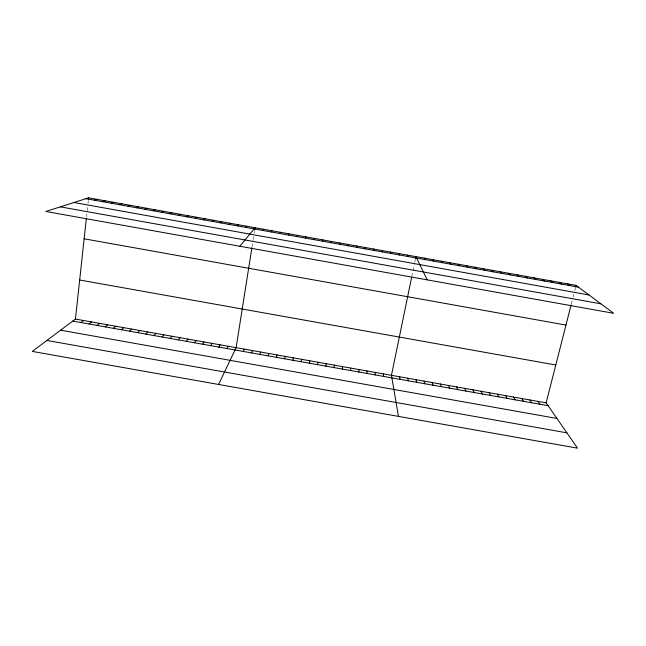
<?xml version="1.0" encoding="UTF-8"?>
<svg xmlns="http://www.w3.org/2000/svg" width="646" height="646" viewBox="0 0 646 646"><rect width="100%" height="100%" fill="white"/><g stroke="black" fill="none" stroke-linecap="round" stroke-linejoin="round"><path stroke-width="0.48" stroke-dasharray="3.23 2.42" d="M86.507 217.064L87.097 211.589M87.202 210.677L87.694 206.106M87.993 203.345L88.292 200.591M252.045 246.756L253.038 240.433M253.184 239.529L253.749 235.911M254.185 233.182L254.613 230.46M411.841 276.343L414.239 264.723M414.797 262.018L415.346 259.321M571.339 304.024L572.913 297.83M573.139 296.95L573.818 294.293M574.73 290.732L575.408 288.059"/><path stroke-width="0.97" d="M342.42 369.084L342.461 366.597M334.168 367.622L334.297 365.143M339.715 244.261L339.788 242.953M325.915 366.153L326.125 363.69M75.437 319.067L546.136 402.854L577.516 448.163L32.3 351.408L75.437 319.067L86.306 218.889M88.397 199.671L88.591 197.838L576.087 285.395L613.7 313.31L45.826 211.468L88.591 197.838M317.662 364.683L317.953 362.236M331.164 242.726L331.325 241.434M309.41 363.214L309.773 360.783M251.9 247.66L236.121 347.669L218.55 384.459M254.758 229.548L255.041 227.731L239.852 246.263M301.149 361.744L301.601 359.329M322.612 241.192L322.855 239.908M411.655 277.231L391.444 375.318L398.453 416.387M415.531 258.424L415.903 256.624L427.232 279.871M292.888 360.274L293.421 357.868M546.136 402.854L571.112 304.904M575.634 287.171L576.087 285.395M284.628 358.805L285.241 356.414M314.053 239.65L314.384 238.39M276.367 357.335L277.061 354.961M268.098 355.865L268.873 353.499M305.493 238.116L305.913 236.864M259.837 354.388L260.693 352.046M251.569 352.918L252.505 350.584M296.934 236.581L297.443 235.346M243.292 351.448L244.317 349.131M288.366 235.039L288.964 233.82M226.924 348.533L228.103 346.248M218.824 347.096L220.084 344.819M279.807 233.505L280.485 232.302M210.725 345.65L212.066 343.389M202.618 344.213L204.039 341.96M271.239 231.962L272.006 230.775M194.519 342.768L196.013 340.531M186.411 341.322L187.986 339.102M262.672 230.42L263.528 229.257M178.304 339.885L179.959 337.672M170.189 338.439L171.925 336.243M162.081 336.994L163.898 334.814M153.966 335.549L155.864 333.384M245.706 227.376L246.74 226.237M145.851 334.103L147.829 331.955M137.735 332.658L139.794 330.526M237.316 225.874L238.431 224.743M129.612 331.22L131.752 329.097M121.496 329.775L123.709 327.667M228.918 224.364L230.121 223.258M113.373 328.329L115.666 326.23M105.25 326.884L107.624 324.801M220.52 222.854L221.812 221.764M97.118 325.431L99.581 323.371M88.995 323.985L91.53 321.934M212.122 221.344L213.495 220.27M80.863 322.54L83.487 320.505M203.724 219.842L205.186 218.776M195.326 218.332L196.869 217.282M186.92 216.822L188.551 215.788M178.514 215.312L180.234 214.294M170.108 213.802L171.909 212.8M161.694 212.292L163.583 211.307M153.288 210.782L155.258 209.813M144.874 209.272L146.933 208.311M136.459 207.762L138.607 206.817M128.045 206.244L130.274 205.323M119.623 204.734L121.941 203.821M111.201 203.224L113.607 202.327M102.779 201.714L105.274 200.833M94.356 200.195L96.932 199.331M84.15 238.802L565.969 325.075M79.676 280.009L555.786 364.998M72.732 321.094L548.099 405.688M60.587 330.195L556.941 418.455M46.9 340.458L566.897 432.836M85.934 198.685L578.436 287.131M73.935 202.513L588.99 294.972M60.353 206.841L600.933 303.83M567.673 283.885L569.933 285.605M559.258 282.367L561.431 284.079M550.844 280.857L552.928 282.552M542.422 279.347L544.425 281.026M534 277.837L535.914 279.5M525.578 276.318L527.402 277.966M517.155 274.808L518.891 276.44M508.725 273.29L510.38 274.913M500.295 271.78L501.869 273.379M491.864 270.262L493.35 271.853M483.434 268.752L484.831 270.319M474.996 267.234L476.312 268.793M466.565 265.724L467.785 267.258M458.127 264.206L459.266 265.732M449.681 262.688L450.738 264.198M538.005 401.408L539.894 404.226M441.242 261.17L442.211 262.672M529.882 399.955L531.682 402.773M521.75 398.509L523.478 401.311M432.796 259.66L433.676 261.137M513.618 397.064L515.266 399.85M505.487 395.618L507.053 398.388M424.349 258.142L425.149 259.603M497.355 394.165L498.841 396.927M489.216 392.72L490.621 395.465M481.076 391.274L482.4 393.995M472.937 389.821L474.18 392.534M407.456 255.105L408.078 256.535M464.797 388.375L465.96 391.072M456.649 386.922L457.739 389.611M399.002 253.587L399.535 255.008M448.51 385.476L449.511 388.149M440.362 384.023L441.283 386.679M432.214 382.577L433.054 385.218M390.547 252.069L391 253.474M424.059 381.124L424.826 383.756M415.911 379.67L416.589 382.287M382.093 250.551L382.456 251.94M407.755 378.225L408.361 380.825M399.599 376.771L400.124 379.355M373.638 249.033L373.913 250.406M383.288 373.864L383.643 376.424M365.184 247.515L365.37 248.871M375.124 372.411L375.399 374.955M366.96 370.957L367.162 373.493M356.721 245.989L356.818 247.329M358.796 369.504L358.918 372.023M350.633 368.05L350.665 370.554M348.259 244.471L348.267 245.795"/></g></svg>
